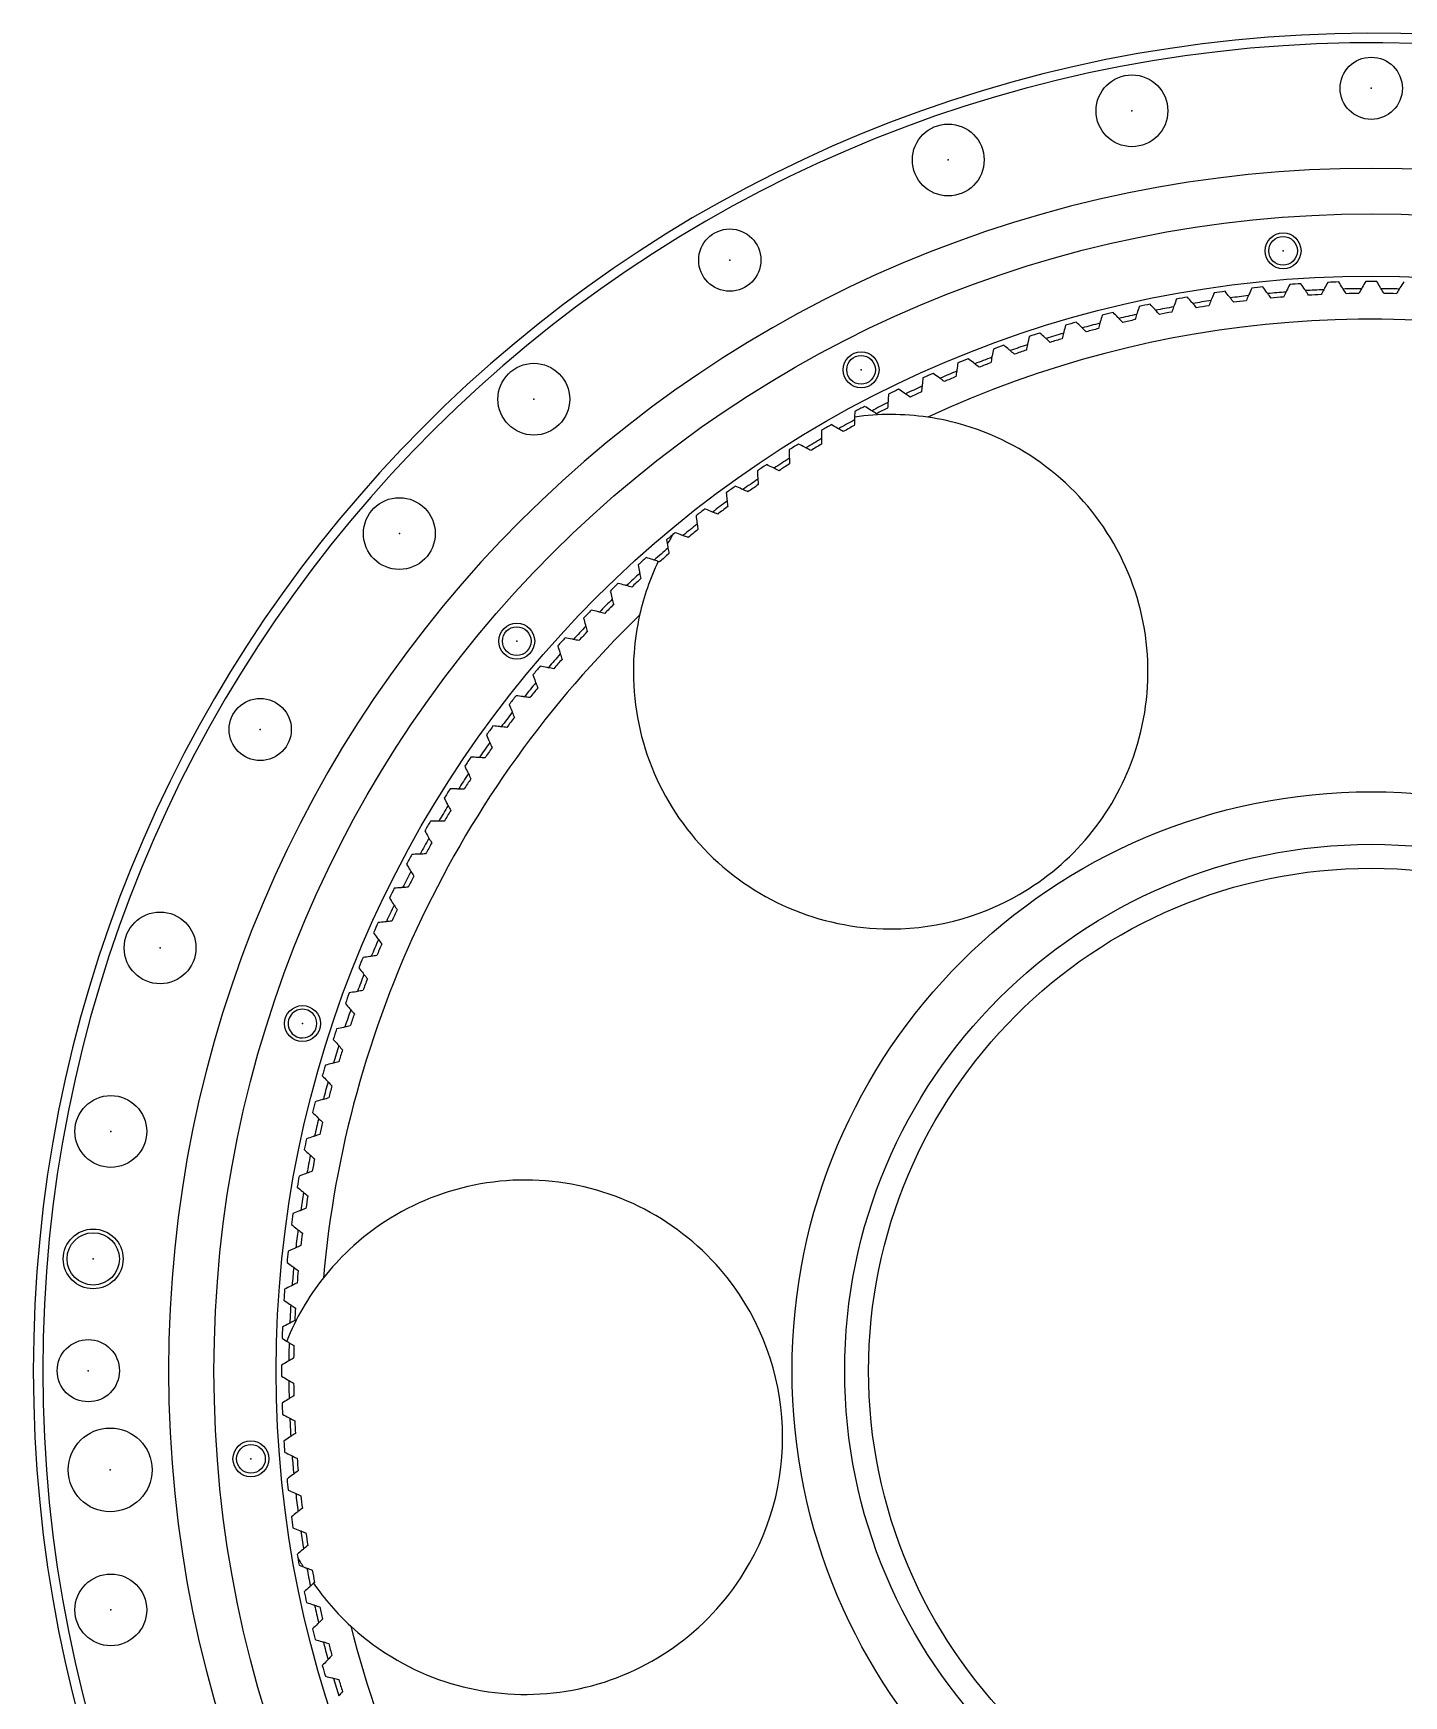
# Model space of a CAD drawing. Header units: millimetres. Extents: x -558 to 558, y -559 to 559.
# Drawn here: x -558 to 15, y -136 to 559 of the extents above; entities that cross this region are included whole.
import ezdxf

# ---------------------------------------------------------------- set-up
doc = ezdxf.new("R2010")
doc.units = ezdxf.units.MM
doc.linetypes.add('K5LT_BASIC', pattern=[0])
doc.layers.add('Системный слой (1)', color=252, linetype='Continuous', true_color=0x909090)

# ---------------------------------------------------------------- blocks, each defined once
blk = doc.blocks.new('U1')
at = {"layer": 'Системный слой (1)', "color": 5, "linetype": 'K5LT_BASIC', "true_color": 0x0000ff}
for start, end in [(147.75363, 150.23833), (154.60483, 167.28817)]:
    blk.add_arc((-199.32, 292.15), 107.5, start, end, dxfattribs=at)
blk = doc.blocks.new('U5')
at = {"layer": 'Системный слой (1)', "color": 5, "linetype": 'K5LT_BASIC', "true_color": 0x0000ff}
for start, end in [(207.75363, 210.23833), (214.60483, 227.28817)]:
    blk.add_arc((-351.94, -27.81), 107.5, start, end, dxfattribs=at)
blk = doc.blocks.new('U6')
at = {"layer": 'Системный слой (1)'}
for p in [(-348.41, 406.05), (-404.59, 349.88)]:
    blk.add_point(p, dxfattribs=at)

msp = doc.modelspace()

# ---------------------------------------------------------------- linework, layer by layer
at = {"layer": 'Системный слой (1)', "color": 5, "linetype": 'K5LT_BASIC', "true_color": 0x0000ff}
for centre, radius in [((1.47, 536), 13), ((-98.51, 526.59), 15), ((-175.25, 506.03), 15), ((1.47, 0), 483.5), ((-266.53, 464.19), 13), ((-35.37, 468.05), 7.5), ((-35.37, 468.05), 6), ((1.47, 0), 457.5), ((-211.68, 418.33), 7.5), ((-211.68, 418.33), 6), ((-348.41, 406.05), 15), ((-404.59, 349.88), 15), ((-355.54, 304.92), 7.5), ((-355.54, 304.92), 6), ((-462.72, 268), 13), ((1.47, 0), 242), ((1.47, 0), 220), ((1.47, 0), 210), ((-504.56, 176.71), 15), ((-445.05, 145.08), 7.5), ((-525.13, 99.98), 15), ((-532.49, 46.72), 12.5), ((-532.49, 46.72), 10.92), ((-534.53, 0), 13), ((-525.4, -41.47), 17.5), ((-466.59, -36.84), 7.5), ((-466.59, -36.84), 6), ((-525.13, -99.98), 15)]:
    msp.add_circle(centre, radius, dxfattribs=at)
for centre, radius, start, end in [((1.47, 0), 559, 5.98242, 354.0178), ((1.47, 0), 555, 4.72775, 355.27247), ((1.47, 0), 502.5, 90, 270), ((1.47, 0), 502.5, 270, 90), ((1.47, 0), 455.25, 95.70865, 96.29135), ((1.47, 0), 455.25, 93.70865, 94.29135), ((1.47, 0), 452.25, 92.51723, 93.48277), ((1.47, 0), 455.25, 91.70865, 92.29135), ((1.47, 0), 452.25, 90.51723, 91.48277), ((1.47, 0), 455.25, 89.70865, 90.29135), ((1.47, 0), 452.25, 88.51723, 89.48277), ((1.47, 0), 455.25, 101.70865, 102.29135), ((1.47, 0), 455.25, 99.70865, 100.29135), ((1.47, 0), 452.25, 98.51723, 99.48277), ((1.47, 0), 450.25, 98.66541, 99.33459), ((1.47, 0), 455.25, 97.70865, 98.29135), ((1.47, 0), 452.25, 96.51723, 97.48277), ((1.47, 0), 450.25, 96.66541, 97.33459), ((1.47, 0), 452.25, 94.51723, 95.48277), ((1.47, 0), 450.25, 94.66541, 95.33459), ((1.47, 0), 450.25, 92.66541, 93.33459), ((1.47, 0), 450.25, 90.66541, 91.33459), ((1.47, 0), 450.25, 88.66541, 89.33459), ((1.47, 0), 439.5, 74.06414, 114.93586), ((1.47, 0), 455.25, 105.70865, 106.29135), ((1.47, 0), 452.25, 104.51723, 105.48277), ((1.47, 0), 455.25, 103.70865, 104.29135), ((1.47, 0), 452.25, 102.51723, 103.48277), ((1.47, 0), 450.25, 102.66541, 103.33459), ((1.47, 0), 452.25, 100.51723, 101.48277), ((1.47, 0), 450.25, 100.66541, 101.33459), ((1.47, 0), 455.25, 107.70865, 108.29135), ((1.47, 0), 452.25, 106.51723, 107.48277), ((1.47, 0), 450.25, 106.66541, 107.33459), ((1.47, 0), 450.25, 104.66541, 105.33459), ((1.47, 0), 455.25, 109.70865, 110.29135), ((1.47, 0), 452.25, 108.51723, 109.48277), ((1.47, 0), 450.25, 108.66541, 109.33459), ((1.47, 0), 452.25, 112.51723, 113.48277), ((1.47, 0), 455.25, 111.70865, 112.29135), ((1.47, 0), 452.25, 110.51723, 111.48277), ((1.47, 0), 450.25, 110.66541, 111.33459), ((1.47, 0), 455.25, 115.70865, 116.29135), ((1.47, 0), 452.25, 114.51723, 115.48277), ((1.47, 0), 455.25, 113.70865, 114.29135), ((1.47, 0), 450.25, 112.66541, 113.33459), ((1.47, 0), 455.25, 117.70865, 118.29135), ((1.47, 0), 452.25, 116.51723, 117.48277), ((1.47, 0), 450.25, 114.66541, 115.33459), ((1.47, 0), 452.25, 118.51723, 119.48277), ((-199.32, 292.15), 107.5, 81.71183, 98.06334), ((1.47, 0), 450.25, 116.66541, 117.33459), ((-199.32, 292.15), 107.5, 73.22062, 81.71183), ((1.47, 0), 452.25, 120.51723, 121.48277), ((1.47, 0), 455.25, 119.70865, 120.29135), ((1.47, 0), 450.25, 118.66541, 119.33459), ((-199.32, 292.15), 107.5, 340.68716, 73.22062), ((1.47, 0), 455.25, 121.70865, 122.29135), ((1.47, 0), 450.25, 120.66541, 121.33459), ((1.47, 0), 455.25, 123.70865, 124.29135), ((1.47, 0), 452.25, 122.51723, 123.48277), ((1.47, 0), 450.25, 122.66541, 123.33459), ((1.47, 0), 455.25, 125.70865, 126.29135), ((1.47, 0), 452.25, 124.51723, 125.48277), ((1.47, 0), 450.25, 124.66541, 125.33459), ((1.47, 0), 452.25, 126.51723, 127.48277), ((1.47, 0), 455.25, 127.70865, 128.29135), ((1.47, 0), 450.25, 126.66541, 127.33459), ((1.47, 0), 455.25, 129.70865, 130.29135), ((1.47, 0), 452.25, 128.51723, 129.48277), ((1.47, 0), 450.25, 128.66541, 129.33459), ((1.47, 0), 452.25, 130.51723, 131.48277), ((1.47, 0), 450.25, 130.66541, 131.33459), ((1.47, 0), 455.25, 131.70865, 132.29135), ((1.47, 0), 455.25, 133.70865, 134.29135), ((1.47, 0), 452.25, 132.51723, 133.48277), ((1.47, 0), 450.25, 132.66541, 133.33459), ((1.47, 0), 452.25, 134.51723, 135.48277), ((1.47, 0), 450.25, 134.66541, 135.33459), ((1.47, 0), 439.5, 134.06414, 174.93586), ((1.47, 0), 455.25, 135.70865, 136.29135), ((-199.32, 292.15), 107.5, 167.28817, 175.77938), ((1.47, 0), 455.25, 137.70865, 138.29135), ((1.47, 0), 452.25, 136.51723, 137.48277), ((1.47, 0), 450.25, 136.66541, 137.33459), ((1.47, 0), 452.25, 138.51723, 139.48277), ((-199.32, 292.15), 107.5, 175.77938, 268.31284), ((1.47, 0), 455.25, 139.70865, 140.29135), ((1.47, 0), 450.25, 138.66541, 139.33459), ((1.47, 0), 452.25, 140.51723, 141.48277), ((1.47, 0), 450.25, 140.66541, 141.33459), ((1.47, 0), 455.25, 141.70865, 142.29135), ((1.47, 0), 452.25, 142.51723, 143.48277), ((1.47, 0), 450.25, 142.66541, 143.33459), ((1.47, 0), 455.25, 143.70865, 144.29135), ((1.47, 0), 452.25, 144.51723, 145.48277), ((1.47, 0), 450.25, 144.66541, 145.33459), ((1.47, 0), 455.25, 145.70865, 146.29135), ((-199.32, 292.15), 107.5, 300, 340.68716), ((1.47, 0), 455.25, 147.70865, 148.29135), ((1.47, 0), 452.25, 146.51723, 147.48277), ((1.47, 0), 450.25, 146.66541, 147.33459), ((1.47, 0), 455.25, 149.70865, 150.29135), ((1.47, 0), 452.25, 148.51723, 149.48277), ((1.47, 0), 450.25, 148.66541, 149.33459), ((1.47, 0), 452.25, 150.51723, 151.48277), ((1.47, 0), 455.25, 151.70865, 152.29135), ((1.47, 0), 450.25, 150.66541, 151.33459), ((1.47, 0), 452.25, 152.51723, 153.48277), ((1.47, 0), 455.25, 153.70865, 154.29135), ((1.47, 0), 450.25, 152.66541, 153.33459), ((1.47, 0), 452.25, 154.51723, 155.48277), ((-199.32, 292.15), 107.5, 268.31284, 300), ((1.47, 0), 450.25, 154.66541, 155.33459), ((1.47, 0), 455.25, 155.70865, 156.29135), ((1.47, 0), 452.25, 156.51723, 157.48277), ((1.47, 0), 450.25, 156.66541, 157.33459), ((1.47, 0), 455.25, 157.70865, 158.29135), ((1.47, 0), 452.25, 158.51723, 159.48277), ((1.47, 0), 450.25, 158.66541, 159.33459), ((1.47, 0), 455.25, 159.70865, 160.29135), ((-445.05, 145.08), 6, 67.5, 247.5), ((-445.05, 145.08), 6, 247.5, 67.5), ((1.47, 0), 452.25, 160.51723, 161.48277), ((1.47, 0), 450.25, 160.66541, 161.33459), ((1.47, 0), 455.25, 161.70865, 162.29135), ((1.47, 0), 452.25, 162.51723, 163.48277), ((1.47, 0), 450.25, 162.66541, 163.33459), ((1.47, 0), 455.25, 163.70865, 164.29135), ((1.47, 0), 452.25, 164.51723, 165.48277), ((1.47, 0), 450.25, 164.66541, 165.33459), ((1.47, 0), 455.25, 165.70865, 166.29135), ((1.47, 0), 452.25, 166.51723, 167.48277), ((1.47, 0), 450.25, 166.66541, 167.33459), ((1.47, 0), 455.25, 167.70865, 168.29135), ((1.47, 0), 452.25, 168.51723, 169.48277), ((1.47, 0), 450.25, 168.66541, 169.33459), ((1.47, 0), 455.25, 169.70865, 170.29135), ((-351.94, -27.81), 107.5, 40.68716, 133.22062), ((1.47, 0), 452.25, 170.51723, 171.48277), ((1.47, 0), 450.25, 170.66541, 171.33459), ((1.47, 0), 455.25, 171.70865, 172.29135), ((1.47, 0), 452.25, 172.51723, 173.48277), ((1.47, 0), 450.25, 172.66541, 173.33459), ((1.47, 0), 455.25, 173.70865, 174.29135), ((-351.94, -27.81), 107.5, 133.22062, 141.71183), ((1.47, 0), 452.25, 174.51723, 175.48277), ((1.47, 0), 450.25, 174.66541, 175.33459), ((-351.94, -27.81), 107.5, 328.31284, 40.68716), ((-351.94, -27.81), 107.5, 141.71183, 158.06334), ((1.47, 0), 455.25, 175.70865, 176.29135), ((1.47, 0), 452.25, 176.51723, 177.48277), ((1.47, 0), 450.25, 176.66541, 177.33459), ((1.47, 0), 455.25, 177.70865, 178.29135), ((1.47, 0), 452.25, 178.51723, 179.48277), ((1.47, 0), 450.25, 178.66541, 179.33459), ((1.47, 0), 455.25, 179.70865, 180.29135), ((1.47, 0), 452.25, 180.51723, 181.48277), ((1.47, 0), 450.25, 180.66541, 181.33459), ((1.47, 0), 455.25, 181.70865, 182.29135), ((1.47, 0), 452.25, 182.51723, 183.48277), ((1.47, 0), 450.25, 182.66541, 183.33459), ((1.47, 0), 455.25, 183.70865, 184.29135), ((1.47, 0), 452.25, 184.51723, 185.48277), ((1.47, 0), 450.25, 184.66541, 185.33459), ((1.47, 0), 455.25, 185.70865, 186.29135), ((1.47, 0), 452.25, 186.51723, 187.48277), ((1.47, 0), 450.25, 186.66541, 187.33459), ((1.47, 0), 455.25, 187.70865, 188.29135), ((1.47, 0), 452.25, 188.51723, 189.48277), ((1.47, 0), 450.25, 188.66541, 189.33459), ((1.47, 0), 455.25, 189.70865, 190.29135), ((1.47, 0), 452.25, 190.51723, 191.48277), ((1.47, 0), 450.25, 190.66541, 191.33459), ((-351.94, -27.81), 107.5, 235.77938, 328.31284), ((1.47, 0), 455.25, 191.70865, 192.29135), ((1.47, 0), 452.25, 192.51723, 193.48277), ((1.47, 0), 450.25, 192.66541, 193.33459), ((1.47, 0), 455.25, 193.70865, 194.29135), ((1.47, 0), 439.5, 194.06414, 234.93586), ((-351.94, -27.81), 107.5, 227.28817, 235.77938), ((1.47, 0), 452.25, 194.51723, 195.48277), ((1.47, 0), 450.25, 194.66541, 195.33459), ((1.47, 0), 455.25, 195.70865, 196.29135), ((1.47, 0), 452.25, 196.51723, 197.48277), ((1.47, 0), 450.25, 196.66541, 197.33459)]:
    msp.add_arc(centre, radius, start, end, dxfattribs=at)
for points, knots in [([(-48.42, 452.51), (-48.82, 451.63), (-49.31, 450.57), (-49.78, 449.51), (-49.86, 449.33)], [0.1988298, 0.1988298, 0.1988298, 0.1988298, 0.5000003, 0.5610411, 0.5610411, 0.5610411, 0.5610411]), ([(-41.74, 450.18), (-41.86, 450.34), (-42.54, 451.28), (-43.24, 452.22), (-43.82, 452.99)], [0.4389589, 0.4389589, 0.4389589, 0.4389589, 0.4999997, 0.8011702, 0.8011702, 0.8011702, 0.8011702]), ([(-32.6, 453.97), (-33.03, 453.11), (-33.55, 452.07), (-34.07, 451.02), (-34.15, 450.85)], [0.1988298, 0.1988298, 0.1988298, 0.1988298, 0.5000003, 0.5610411, 0.5610411, 0.5610411, 0.5610411]), ([(-26.01, 451.41), (-26.12, 451.58), (-26.77, 452.54), (-27.43, 453.5), (-27.98, 454.3)], [0.4389589, 0.4389589, 0.4389589, 0.4389589, 0.4999997, 0.8011702, 0.8011702, 0.8011702, 0.8011702]), ([(-16.73, 454.89), (-17.2, 454.04), (-17.76, 453.01), (-18.3, 451.99), (-18.4, 451.81)], [0.1988298, 0.1988298, 0.1988298, 0.1988298, 0.5000003, 0.5610411, 0.5610411, 0.5610411, 0.5610411]), ([(-10.23, 452.1), (-10.34, 452.27), (-10.96, 453.25), (-11.58, 454.23), (-12.11, 455.05)], [0.4389589, 0.4389589, 0.4389589, 0.4389589, 0.4999997, 0.8011702, 0.8011702, 0.8011702, 0.8011702]), ([(-0.85, 455.24), (-1.34, 454.41), (-1.93, 453.41), (-2.52, 452.4), (-2.61, 452.23)], [0.1988298, 0.1988298, 0.1988298, 0.1988298, 0.5000003, 0.5610411, 0.5610411, 0.5610411, 0.5610411]), ([(5.55, 452.23), (5.45, 452.4), (4.87, 453.41), (4.28, 454.41), (3.78, 455.24)], [0.4389589, 0.4389589, 0.4389589, 0.4389589, 0.4999997, 0.8011702, 0.8011702, 0.8011702, 0.8011702]), ([(15.04, 455.05), (14.52, 454.23), (13.89, 453.25), (13.27, 452.27), (13.17, 452.1)], [0.1988298, 0.1988298, 0.1988298, 0.1988298, 0.5000003, 0.5610411, 0.5610411, 0.5610411, 0.5610411]), ([(-95.45, 444.81), (-95.76, 443.9), (-96.13, 442.79), (-96.49, 441.69), (-96.55, 441.5)], [0.1988298, 0.1988298, 0.1988298, 0.1988298, 0.5000003, 0.5610411, 0.5610411, 0.5610411, 0.5610411]), ([(-88.56, 443.2), (-88.69, 443.34), (-89.47, 444.21), (-90.26, 445.07), (-90.92, 445.78)], [0.4389589, 0.4389589, 0.4389589, 0.4389589, 0.4999997, 0.8011702, 0.8011702, 0.8011702, 0.8011702]), ([(-79.86, 447.93), (-80.21, 447.02), (-80.62, 445.93), (-81.02, 444.84), (-81.08, 444.65)], [0.1988298, 0.1988298, 0.1988298, 0.1988298, 0.5000003, 0.5610411, 0.5610411, 0.5610411, 0.5610411]), ([(-73.04, 446.07), (-73.17, 446.22), (-73.92, 447.11), (-74.67, 448), (-75.3, 448.73)], [0.4389589, 0.4389589, 0.4389589, 0.4389589, 0.4999997, 0.8011702, 0.8011702, 0.8011702, 0.8011702]), ([(-64.18, 450.49), (-64.56, 449.6), (-65, 448.52), (-65.44, 447.44), (-65.51, 447.26)], [0.1988298, 0.1988298, 0.1988298, 0.1988298, 0.5000003, 0.5610411, 0.5610411, 0.5610411, 0.5610411]), ([(-57.43, 448.4), (-57.55, 448.55), (-58.27, 449.47), (-58.99, 450.38), (-59.6, 451.14)], [0.4389589, 0.4389589, 0.4389589, 0.4389589, 0.4999997, 0.8011702, 0.8011702, 0.8011702, 0.8011702]), ([(-119.26, 435.84), (-119.4, 435.97), (-120.24, 436.78), (-121.09, 437.58), (-121.79, 438.25)], [0.4389589, 0.4389589, 0.4389589, 0.4389589, 0.4999997, 0.8011702, 0.8011702, 0.8011702, 0.8011702]), ([(-110.91, 441.16), (-111.19, 440.23), (-111.52, 439.12), (-111.84, 438), (-111.9, 437.81)], [0.1988298, 0.1988298, 0.1988298, 0.1988298, 0.5000003, 0.5610411, 0.5610411, 0.5610411, 0.5610411]), ([(-103.98, 439.79), (-104.11, 439.93), (-104.92, 440.76), (-105.74, 441.59), (-106.42, 442.28)], [0.4389589, 0.4389589, 0.4389589, 0.4389589, 0.4999997, 0.8011702, 0.8011702, 0.8011702, 0.8011702]), ([(-141.41, 432.25), (-141.62, 431.3), (-141.88, 430.17), (-142.12, 429.03), (-142.16, 428.84)], [0.1988298, 0.1988298, 0.1988298, 0.1988298, 0.5000003, 0.5610411, 0.5610411, 0.5610411, 0.5610411]), ([(-134.4, 431.36), (-134.54, 431.49), (-135.41, 432.27), (-136.28, 433.04), (-137.01, 433.68)], [0.4389589, 0.4389589, 0.4389589, 0.4389589, 0.4999997, 0.8011702, 0.8011702, 0.8011702, 0.8011702]), ([(-126.24, 436.97), (-126.49, 436.03), (-126.78, 434.91), (-127.06, 433.78), (-127.11, 433.59)], [0.1988298, 0.1988298, 0.1988298, 0.1988298, 0.5000003, 0.5610411, 0.5610411, 0.5610411, 0.5610411]), ([(-156.41, 427), (-156.59, 426.05), (-156.81, 424.9), (-157.01, 423.76), (-157.04, 423.56)], [0.1988298, 0.1988298, 0.1988298, 0.1988298, 0.5000003, 0.5610411, 0.5610411, 0.5610411, 0.5610411]), ([(-149.37, 426.35), (-149.52, 426.48), (-150.41, 427.23), (-151.31, 427.97), (-152.06, 428.58)], [0.4389589, 0.4389589, 0.4389589, 0.4389589, 0.4999997, 0.8011702, 0.8011702, 0.8011702, 0.8011702]), ([(-171.22, 421.23), (-171.36, 420.27), (-171.54, 419.12), (-171.7, 417.97), (-171.73, 417.77)], [0.1988298, 0.1988298, 0.1988298, 0.1988298, 0.5000003, 0.5610411, 0.5610411, 0.5610411, 0.5610411]), ([(-164.16, 420.83), (-164.31, 420.95), (-165.23, 421.67), (-166.15, 422.38), (-166.92, 422.96)], [0.4389589, 0.4389589, 0.4389589, 0.4389589, 0.4999997, 0.8011702, 0.8011702, 0.8011702, 0.8011702]), ([(-193.11, 408.25), (-193.27, 408.36), (-194.24, 409.01), (-195.21, 409.65), (-196.02, 410.19)], [0.4389589, 0.4389589, 0.4389589, 0.4389589, 0.4999997, 0.8011702, 0.8011702, 0.8011702, 0.8011702]), ([(-185.81, 414.94), (-185.92, 413.98), (-186.06, 412.83), (-186.18, 411.67), (-186.2, 411.47)], [0.1988298, 0.1988298, 0.1988298, 0.1988298, 0.5000003, 0.5610411, 0.5610411, 0.5610411, 0.5610411]), ([(-178.74, 414.79), (-178.9, 414.91), (-179.84, 415.59), (-180.79, 416.27), (-181.58, 416.83)], [0.4389589, 0.4389589, 0.4389589, 0.4389589, 0.4999997, 0.8011702, 0.8011702, 0.8011702, 0.8011702]), ([(-207.24, 401.21), (-207.4, 401.32), (-208.39, 401.93), (-209.39, 402.54), (-210.21, 403.04)], [0.4389589, 0.4389589, 0.4389589, 0.4389589, 0.4999997, 0.8011702, 0.8011702, 0.8011702, 0.8011702]), ([(-200.18, 408.16), (-200.26, 407.19), (-200.35, 406.03), (-200.43, 404.87), (-200.45, 404.67)], [0.1988298, 0.1988298, 0.1988298, 0.1988298, 0.5000003, 0.5610411, 0.5610411, 0.5610411, 0.5610411]), ([(-214.3, 400.87), (-214.35, 399.9), (-214.4, 398.74), (-214.44, 397.58), (-214.45, 397.38)], [0.1988298, 0.1988298, 0.1988298, 0.1988298, 0.5000003, 0.5610411, 0.5610411, 0.5610411, 0.5610411]), ([(-228.16, 393.1), (-228.17, 392.13), (-228.18, 390.96), (-228.18, 389.8), (-228.18, 389.6)], [0.0192308, 0.0192308, 0.0192308, 0.0192308, 0.5000004, 0.5974421, 0.5974421, 0.5974421, 0.5974421]), ([(-221.11, 393.69), (-221.28, 393.78), (-222.29, 394.37), (-223.31, 394.94), (-224.15, 395.41)], [0.4389589, 0.4389589, 0.4389589, 0.4389589, 0.4999997, 0.8011702, 0.8011702, 0.8011702, 0.8011702]), ([(-241.74, 384.84), (-241.72, 383.87), (-241.69, 382.71), (-241.65, 381.55), (-241.64, 381.35)], [0.1988298, 0.1988298, 0.1988298, 0.1988298, 0.5000003, 0.5610411, 0.5610411, 0.5610411, 0.5610411]), ([(-234.72, 385.68), (-234.89, 385.77), (-235.92, 386.32), (-236.95, 386.85), (-237.81, 387.3)], [0.4389589, 0.4389589, 0.4389589, 0.4389589, 0.4999997, 0.8011702, 0.8011702, 0.8011702, 0.8011702]), ([(-255.02, 376.12), (-254.96, 375.15), (-254.9, 373.99), (-254.82, 372.83), (-254.8, 372.63)], [0.1988298, 0.1988298, 0.1988298, 0.1988298, 0.5000003, 0.5610411, 0.5610411, 0.5610411, 0.5610411]), ([(-248.03, 377.2), (-248.21, 377.29), (-249.26, 377.8), (-250.31, 378.29), (-251.18, 378.71)], [0.4389589, 0.4389589, 0.4389589, 0.4389589, 0.4999997, 0.8011702, 0.8011702, 0.8011702, 0.8011702]), ([(-261.04, 368.26), (-261.22, 368.34), (-262.29, 368.82), (-263.36, 369.28), (-264.25, 369.66)], [0.4389589, 0.4389589, 0.4389589, 0.4389589, 0.4999997, 0.8011702, 0.8011702, 0.8011702, 0.8011702]), ([(-267.99, 366.94), (-267.9, 365.98), (-267.79, 364.82), (-267.67, 363.66), (-267.65, 363.46)], [0.1988298, 0.1988298, 0.1988298, 0.1988298, 0.5000003, 0.5610411, 0.5610411, 0.5610411, 0.5610411]), ([(-280.63, 357.31), (-280.51, 356.35), (-280.36, 355.2), (-280.2, 354.04), (-280.17, 353.85)], [0.1988298, 0.1988298, 0.1988298, 0.1988298, 0.5000003, 0.5610411, 0.5610411, 0.5610411, 0.5610411]), ([(-273.74, 358.88), (-273.92, 358.95), (-275, 359.39), (-276.08, 359.81), (-276.98, 360.16)], [0.4389589, 0.4389589, 0.4389589, 0.4389589, 0.4999997, 0.8011702, 0.8011702, 0.8011702, 0.8011702]), ([(-286.09, 349.05), (-286.28, 349.12), (-287.37, 349.52), (-288.47, 349.9), (-289.38, 350.23)], [0.4389589, 0.4389589, 0.4389589, 0.4389589, 0.4999997, 0.8011702, 0.8011702, 0.8011702, 0.8011702]), ([(-292.93, 347.25), (-292.77, 346.29), (-292.59, 345.15), (-292.38, 344), (-292.35, 343.81)], [0.1988298, 0.1988298, 0.1988298, 0.1988298, 0.5000003, 0.5610411, 0.5610411, 0.5610411, 0.5610411]), ([(-304.87, 336.76), (-304.68, 335.81), (-304.45, 334.67), (-304.21, 333.53), (-304.17, 333.34)], [0.1988298, 0.1988298, 0.1988298, 0.1988298, 0.5000003, 0.5610411, 0.5610411, 0.5610411, 0.5610411]), ([(-298.1, 338.81), (-298.29, 338.87), (-299.39, 339.23), (-300.51, 339.57), (-301.43, 339.86)], [0.4389589, 0.4389589, 0.4389589, 0.4389589, 0.4999997, 0.8011702, 0.8011702, 0.8011702, 0.8011702]), ([(-309.74, 328.14), (-309.93, 328.2), (-311.05, 328.52), (-312.17, 328.83), (-313.11, 329.08)], [0.4389589, 0.4389589, 0.4389589, 0.4389589, 0.4999997, 0.8011702, 0.8011702, 0.8011702, 0.8011702]), ([(-316.44, 325.87), (-316.21, 324.93), (-315.95, 323.79), (-315.66, 322.66), (-315.62, 322.47)], [0.1988298, 0.1988298, 0.1988298, 0.1988298, 0.5000003, 0.5610411, 0.5610411, 0.5610411, 0.5610411]), ([(-327.62, 314.57), (-327.36, 313.64), (-327.05, 312.52), (-326.73, 311.4), (-326.68, 311.21)], [0.1988298, 0.1988298, 0.1988298, 0.1988298, 0.5000003, 0.5610411, 0.5610411, 0.5610411, 0.5610411]), ([(-321, 317.08), (-321.19, 317.13), (-322.32, 317.41), (-323.46, 317.68), (-324.4, 317.9)], [0.4389589, 0.4389589, 0.4389589, 0.4389589, 0.4999997, 0.8011702, 0.8011702, 0.8011702, 0.8011702]), ([(-331.87, 305.64), (-332.07, 305.68), (-333.2, 305.92), (-334.35, 306.15), (-335.3, 306.34)], [0.4389589, 0.4389589, 0.4389589, 0.4389589, 0.4999997, 0.8011702, 0.8011702, 0.8011702, 0.8011702]), ([(-338.39, 302.9), (-338.11, 301.97), (-337.76, 300.86), (-337.4, 299.75), (-337.34, 299.57)], [0.1988298, 0.1988298, 0.1988298, 0.1988298, 0.5000003, 0.5610411, 0.5610411, 0.5610411, 0.5610411]), ([(-342.34, 293.82), (-342.53, 293.85), (-343.68, 294.05), (-344.83, 294.24), (-345.78, 294.4)], [0.4389589, 0.4389589, 0.4389589, 0.4389589, 0.4999997, 0.8011702, 0.8011702, 0.8011702, 0.8011702]), ([(-348.76, 290.85), (-348.44, 289.94), (-348.05, 288.84), (-347.65, 287.75), (-347.59, 287.56)], [0.1988298, 0.1988298, 0.1988298, 0.1988298, 0.5000003, 0.5610411, 0.5610411, 0.5610411, 0.5610411]), ([(-358.69, 278.45), (-358.34, 277.55), (-357.92, 276.47), (-357.48, 275.39), (-357.41, 275.2)], [0.1988298, 0.1988298, 0.1988298, 0.1988298, 0.5000003, 0.5610411, 0.5610411, 0.5610411, 0.5610411]), ([(-352.38, 281.64), (-352.58, 281.67), (-353.73, 281.83), (-354.88, 281.98), (-355.84, 282.1)], [0.4389589, 0.4389589, 0.4389589, 0.4389589, 0.4999997, 0.8011702, 0.8011702, 0.8011702, 0.8011702]), ([(-368.19, 265.71), (-367.81, 264.82), (-367.35, 263.75), (-366.88, 262.69), (-366.8, 262.51)], [0.1988298, 0.1988298, 0.1988298, 0.1988298, 0.5000003, 0.5610411, 0.5610411, 0.5610411, 0.5610411]), ([(-362, 269.12), (-362.19, 269.14), (-363.35, 269.26), (-364.51, 269.37), (-365.47, 269.46)], [0.4389589, 0.4389589, 0.4389589, 0.4389589, 0.4999997, 0.8011702, 0.8011702, 0.8011702, 0.8011702]), ([(-377.24, 252.65), (-376.83, 251.78), (-376.33, 250.72), (-375.82, 249.68), (-375.73, 249.5)], [0.1988298, 0.1988298, 0.1988298, 0.1988298, 0.5000003, 0.5610411, 0.5610411, 0.5610411, 0.5610411]), ([(-371.17, 256.27), (-371.36, 256.28), (-372.52, 256.36), (-373.69, 256.43), (-374.65, 256.49)], [0.4389589, 0.4389589, 0.4389589, 0.4389589, 0.4999997, 0.8011702, 0.8011702, 0.8011702, 0.8011702]), ([(-379.88, 243.11), (-380.08, 243.12), (-381.24, 243.16), (-382.41, 243.18), (-383.37, 243.21)], [0.4389589, 0.4389589, 0.4389589, 0.4389589, 0.4999997, 0.8011702, 0.8011702, 0.8011702, 0.8011702]), ([(-385.83, 239.28), (-385.38, 238.42), (-384.85, 237.39), (-384.3, 236.36), (-384.21, 236.18)], [0.1988298, 0.1988298, 0.1988298, 0.1988298, 0.5000003, 0.5610411, 0.5610411, 0.5610411, 0.5610411]), ([(-388.14, 229.65), (-388.33, 229.65), (-389.5, 229.65), (-390.66, 229.64), (-391.63, 229.63)], [0.4025579, 0.4025579, 0.4025579, 0.4025579, 0.4999996, 0.9807692, 0.9807692, 0.9807692, 0.9807692]), ([(-393.94, 225.62), (-393.47, 224.77), (-392.9, 223.76), (-392.32, 222.75), (-392.22, 222.58)], [0.1988298, 0.1988298, 0.1988298, 0.1988298, 0.5000003, 0.5610411, 0.5610411, 0.5610411, 0.5610411]), ([(-395.91, 215.91), (-396.11, 215.91), (-397.27, 215.87), (-398.44, 215.81), (-399.4, 215.77)], [0.4389589, 0.4389589, 0.4389589, 0.4389589, 0.4999997, 0.8011702, 0.8011702, 0.8011702, 0.8011702]), ([(-401.58, 211.68), (-401.07, 210.85), (-400.47, 209.86), (-399.85, 208.87), (-399.75, 208.71)], [0.1988298, 0.1988298, 0.1988298, 0.1988298, 0.5000003, 0.5610411, 0.5610411, 0.5610411, 0.5610411]), ([(-403.21, 201.91), (-403.4, 201.9), (-404.56, 201.82), (-405.72, 201.73), (-406.69, 201.65)], [0.4389589, 0.4389589, 0.4389589, 0.4389589, 0.4999997, 0.8011702, 0.8011702, 0.8011702, 0.8011702]), ([(-408.72, 197.49), (-408.19, 196.68), (-407.55, 195.7), (-406.9, 194.74), (-406.79, 194.58)], [0.1988298, 0.1988298, 0.1988298, 0.1988298, 0.5000003, 0.5610411, 0.5610411, 0.5610411, 0.5610411]), ([(-410.01, 187.67), (-410.2, 187.65), (-411.36, 187.53), (-412.52, 187.39), (-413.48, 187.28)], [0.4389589, 0.4389589, 0.4389589, 0.4389589, 0.4999997, 0.8011702, 0.8011702, 0.8011702, 0.8011702]), ([(-415.36, 183.05), (-414.8, 182.26), (-414.13, 181.31), (-413.44, 180.37), (-413.33, 180.21)], [0.1988298, 0.1988298, 0.1988298, 0.1988298, 0.5000003, 0.5610411, 0.5610411, 0.5610411, 0.5610411]), ([(-421.49, 168.39), (-420.91, 167.62), (-420.2, 166.7), (-419.48, 165.78), (-419.36, 165.62)], [0.1988298, 0.1988298, 0.1988298, 0.1988298, 0.5000003, 0.5610411, 0.5610411, 0.5610411, 0.5610411]), ([(-416.3, 173.19), (-416.5, 173.17), (-417.65, 173.01), (-418.8, 172.83), (-419.76, 172.68)], [0.4389589, 0.4389589, 0.4389589, 0.4389589, 0.4999997, 0.8011702, 0.8011702, 0.8011702, 0.8011702]), ([(-427.11, 153.53), (-426.5, 152.78), (-425.76, 151.88), (-425.01, 150.99), (-424.89, 150.84)], [0.1988298, 0.1988298, 0.1988298, 0.1988298, 0.5000003, 0.5610411, 0.5610411, 0.5610411, 0.5610411]), ([(-422.09, 158.51), (-422.29, 158.47), (-423.43, 158.27), (-424.58, 158.06), (-425.53, 157.88)], [0.4389589, 0.4389589, 0.4389589, 0.4389589, 0.4999997, 0.8011702, 0.8011702, 0.8011702, 0.8011702]), ([(-427.37, 143.63), (-427.56, 143.59), (-428.7, 143.35), (-429.84, 143.09), (-430.78, 142.88)], [0.4389589, 0.4389589, 0.4389589, 0.4389589, 0.4999997, 0.8011702, 0.8011702, 0.8011702, 0.8011702]), ([(-432.21, 138.48), (-431.57, 137.75), (-430.8, 136.88), (-430.02, 136.01), (-429.89, 135.86)], [0.1988298, 0.1988298, 0.1988298, 0.1988298, 0.5000003, 0.5610411, 0.5610411, 0.5610411, 0.5610411]), ([(-432.12, 128.58), (-432.31, 128.53), (-433.44, 128.25), (-434.57, 127.95), (-435.5, 127.71)], [0.4389589, 0.4389589, 0.4389589, 0.4389589, 0.4999997, 0.8011702, 0.8011702, 0.8011702, 0.8011702]), ([(-436.78, 123.26), (-436.11, 122.55), (-435.32, 121.71), (-434.51, 120.87), (-434.37, 120.73)], [0.1988298, 0.1988298, 0.1988298, 0.1988298, 0.5000003, 0.5610411, 0.5610411, 0.5610411, 0.5610411]), ([(-436.34, 113.37), (-436.53, 113.31), (-437.65, 112.99), (-438.77, 112.66), (-439.69, 112.38)], [0.4389589, 0.4389589, 0.4389589, 0.4389589, 0.4999997, 0.8011702, 0.8011702, 0.8011702, 0.8011702]), ([(-440.81, 107.89), (-440.13, 107.21), (-439.3, 106.39), (-438.46, 105.58), (-438.32, 105.44)], [0.1988298, 0.1988298, 0.1988298, 0.1988298, 0.5000003, 0.5610411, 0.5610411, 0.5610411, 0.5610411]), ([(-440.03, 98.02), (-440.22, 97.96), (-441.33, 97.6), (-442.43, 97.22), (-443.35, 96.91)], [0.4389589, 0.4389589, 0.4389589, 0.4389589, 0.4999997, 0.8011702, 0.8011702, 0.8011702, 0.8011702]), ([(-444.31, 92.39), (-443.6, 91.73), (-442.74, 90.94), (-441.88, 90.16), (-441.73, 90.03)], [0.1988298, 0.1988298, 0.1988298, 0.1988298, 0.5000003, 0.5610411, 0.5610411, 0.5610411, 0.5610411]), ([(-447.26, 76.77), (-446.53, 76.14), (-445.64, 75.38), (-444.75, 74.63), (-444.6, 74.51)], [0.1988298, 0.1988298, 0.1988298, 0.1988298, 0.5000003, 0.5610411, 0.5610411, 0.5610411, 0.5610411]), ([(-443.18, 82.55), (-443.37, 82.48), (-444.46, 82.08), (-445.55, 81.67), (-446.46, 81.33)], [0.4389589, 0.4389589, 0.4389589, 0.4389589, 0.4999997, 0.8011702, 0.8011702, 0.8011702, 0.8011702]), ([(-445.79, 66.98), (-445.98, 66.91), (-447.06, 66.47), (-448.13, 66.02), (-449.02, 65.65)], [0.4389589, 0.4389589, 0.4389589, 0.4389589, 0.4999997, 0.8011702, 0.8011702, 0.8011702, 0.8011702]), ([(-449.67, 61.07), (-448.91, 60.46), (-448, 59.73), (-447.09, 59.02), (-446.93, 58.9)], [0.1988298, 0.1988298, 0.1988298, 0.1988298, 0.5000003, 0.5610411, 0.5610411, 0.5610411, 0.5610411]), ([(-447.86, 51.33), (-448.04, 51.25), (-449.1, 50.78), (-450.16, 50.29), (-451.04, 49.89)], [0.4389589, 0.4389589, 0.4389589, 0.4389589, 0.4999997, 0.8011702, 0.8011702, 0.8011702, 0.8011702]), ([(-451.52, 45.28), (-450.75, 44.71), (-449.81, 44.01), (-448.87, 43.33), (-448.71, 43.21)], [0.1988298, 0.1988298, 0.1988298, 0.1988298, 0.5000003, 0.5610411, 0.5610411, 0.5610411, 0.5610411]), ([(-449.38, 35.62), (-449.55, 35.53), (-450.6, 35.02), (-451.64, 34.5), (-452.51, 34.07)], [0.4389589, 0.4389589, 0.4389589, 0.4389589, 0.4999997, 0.8011702, 0.8011702, 0.8011702, 0.8011702]), ([(-452.83, 29.45), (-452.03, 28.9), (-451.08, 28.23), (-450.11, 27.58), (-449.95, 27.47)], [0.1988298, 0.1988298, 0.1988298, 0.1988298, 0.5000003, 0.5610411, 0.5610411, 0.5610411, 0.5610411]), ([(-450.35, 19.86), (-450.52, 19.77), (-451.55, 19.22), (-452.57, 18.67), (-453.42, 18.2)], [0.4389589, 0.4389589, 0.4389589, 0.4389589, 0.4999997, 0.8011702, 0.8011702, 0.8011702, 0.8011702]), ([(-453.58, 13.57), (-452.77, 13.05), (-451.78, 12.42), (-450.8, 11.81), (-450.63, 11.7)], [0.1988298, 0.1988298, 0.1988298, 0.1988298, 0.5000003, 0.5610411, 0.5610411, 0.5610411, 0.5610411]), ([(-450.76, 4.08), (-450.93, 3.98), (-451.94, 3.4), (-452.94, 2.81), (-453.78, 2.31)], [0.4389589, 0.4389589, 0.4389589, 0.4389589, 0.4999997, 0.8011702, 0.8011702, 0.8011702, 0.8011702]), ([(-453.78, -2.31), (-452.94, -2.81), (-451.94, -3.4), (-450.93, -3.98), (-450.76, -4.08)], [0.1988298, 0.1988298, 0.1988298, 0.1988298, 0.5000003, 0.5610411, 0.5610411, 0.5610411, 0.5610411]), ([(-450.63, -11.7), (-450.8, -11.81), (-451.78, -12.42), (-452.77, -13.05), (-453.58, -13.57)], [0.4389589, 0.4389589, 0.4389589, 0.4389589, 0.4999997, 0.8011702, 0.8011702, 0.8011702, 0.8011702]), ([(-453.42, -18.2), (-452.57, -18.67), (-451.55, -19.22), (-450.52, -19.77), (-450.35, -19.86)], [0.1988298, 0.1988298, 0.1988298, 0.1988298, 0.5000003, 0.5610411, 0.5610411, 0.5610411, 0.5610411]), ([(-449.95, -27.47), (-450.11, -27.58), (-451.08, -28.23), (-452.03, -28.9), (-452.83, -29.45)], [0.4389589, 0.4389589, 0.4389589, 0.4389589, 0.4999997, 0.8011702, 0.8011702, 0.8011702, 0.8011702]), ([(-452.51, -34.07), (-451.64, -34.5), (-450.6, -35.02), (-449.55, -35.53), (-449.38, -35.62)], [0.1988298, 0.1988298, 0.1988298, 0.1988298, 0.5000003, 0.5610411, 0.5610411, 0.5610411, 0.5610411]), ([(-448.71, -43.21), (-448.87, -43.33), (-449.81, -44.01), (-450.75, -44.71), (-451.52, -45.28)], [0.4389589, 0.4389589, 0.4389589, 0.4389589, 0.4999997, 0.8011702, 0.8011702, 0.8011702, 0.8011702]), ([(-451.04, -49.89), (-450.16, -50.29), (-449.1, -50.78), (-448.04, -51.25), (-447.86, -51.33)], [0.1988298, 0.1988298, 0.1988298, 0.1988298, 0.5000003, 0.5610411, 0.5610411, 0.5610411, 0.5610411]), ([(-446.93, -58.9), (-447.09, -59.02), (-448, -59.73), (-448.91, -60.46), (-449.67, -61.07)], [0.4389589, 0.4389589, 0.4389589, 0.4389589, 0.4999997, 0.8011702, 0.8011702, 0.8011702, 0.8011702]), ([(-449.02, -65.65), (-448.13, -66.02), (-447.06, -66.47), (-445.98, -66.91), (-445.79, -66.98)], [0.1988298, 0.1988298, 0.1988298, 0.1988298, 0.5000003, 0.5610411, 0.5610411, 0.5610411, 0.5610411]), ([(-444.6, -74.51), (-444.75, -74.63), (-445.64, -75.38), (-446.53, -76.14), (-447.26, -76.77)], [0.4389589, 0.4389589, 0.4389589, 0.4389589, 0.4999997, 0.8011702, 0.8011702, 0.8011702, 0.8011702]), ([(-446.46, -81.33), (-445.55, -81.67), (-444.46, -82.08), (-443.37, -82.48), (-443.18, -82.55)], [0.1988298, 0.1988298, 0.1988298, 0.1988298, 0.5000003, 0.5610411, 0.5610411, 0.5610411, 0.5610411]), ([(-441.73, -90.03), (-441.88, -90.16), (-442.74, -90.94), (-443.6, -91.73), (-444.31, -92.39)], [0.4389589, 0.4389589, 0.4389589, 0.4389589, 0.4999997, 0.8011702, 0.8011702, 0.8011702, 0.8011702]), ([(-443.35, -96.91), (-442.43, -97.22), (-441.33, -97.6), (-440.22, -97.96), (-440.03, -98.02)], [0.1988298, 0.1988298, 0.1988298, 0.1988298, 0.5000003, 0.5610411, 0.5610411, 0.5610411, 0.5610411]), ([(-438.32, -105.44), (-438.46, -105.58), (-439.3, -106.39), (-440.13, -107.21), (-440.81, -107.89)], [0.4389589, 0.4389589, 0.4389589, 0.4389589, 0.4999997, 0.8011702, 0.8011702, 0.8011702, 0.8011702]), ([(-439.69, -112.38), (-438.77, -112.66), (-437.65, -112.99), (-436.53, -113.31), (-436.34, -113.37)], [0.1988298, 0.1988298, 0.1988298, 0.1988298, 0.5000003, 0.5610411, 0.5610411, 0.5610411, 0.5610411]), ([(-434.37, -120.73), (-434.51, -120.87), (-435.32, -121.71), (-436.11, -122.55), (-436.78, -123.26)], [0.4389589, 0.4389589, 0.4389589, 0.4389589, 0.4999997, 0.8011702, 0.8011702, 0.8011702, 0.8011702]), ([(-435.5, -127.71), (-434.57, -127.95), (-433.44, -128.25), (-432.31, -128.53), (-432.12, -128.58)], [0.1988298, 0.1988298, 0.1988298, 0.1988298, 0.5000003, 0.5610411, 0.5610411, 0.5610411, 0.5610411])]:
    msp.add_open_spline(points, degree=3, knots=knots, dxfattribs=at)
for points in [[(-18.4, 451.81), (-18.76, 451.13), (-19.11, 450.45), (-19.47, 449.76)], [(-9.02, 450.13), (-9.42, 450.79), (-9.83, 451.44), (-10.23, 452.1)], [(-2.61, 452.23), (-3, 451.56), (-3.38, 450.89), (-3.76, 450.22)], [(6.7, 450.22), (6.32, 450.89), (5.94, 451.56), (5.55, 452.23)], [(13.17, 452.1), (12.76, 451.44), (12.36, 450.79), (11.95, 450.13)], [(-71.56, 444.29), (-72.05, 444.88), (-72.55, 445.48), (-73.04, 446.07)], [(-65.51, 447.26), (-65.8, 446.55), (-66.09, 445.83), (-66.37, 445.11)], [(-56.01, 446.57), (-56.48, 447.18), (-56.95, 447.79), (-57.43, 448.4)], [(-49.86, 449.33), (-50.18, 448.62), (-50.48, 447.91), (-50.79, 447.21)], [(-40.39, 448.3), (-40.84, 448.93), (-41.29, 449.56), (-41.74, 450.18)], [(-34.15, 450.85), (-34.49, 450.15), (-34.82, 449.45), (-35.15, 448.76)], [(-24.72, 449.49), (-25.15, 450.13), (-25.58, 450.77), (-26.01, 451.41)], [(-111.9, 437.81), (-112.11, 437.07), (-112.32, 436.32), (-112.52, 435.58)], [(-102.38, 438.11), (-102.91, 438.67), (-103.44, 439.23), (-103.98, 439.79)], [(-96.55, 441.5), (-96.79, 440.77), (-97.02, 440.03), (-97.25, 439.29)], [(-87.02, 441.47), (-87.54, 442.05), (-88.05, 442.62), (-88.56, 443.2)], [(-81.08, 444.65), (-81.34, 443.93), (-81.6, 443.2), (-81.86, 442.47)], [(-132.68, 429.8), (-133.25, 430.32), (-133.82, 430.84), (-134.4, 431.36)], [(-127.11, 433.59), (-127.29, 432.84), (-127.48, 432.09), (-127.66, 431.34)], [(-117.6, 434.22), (-118.15, 434.76), (-118.71, 435.3), (-119.26, 435.84)], [(-147.6, 424.86), (-148.19, 425.36), (-148.78, 425.86), (-149.37, 426.35)], [(-142.16, 428.84), (-142.32, 428.08), (-142.48, 427.32), (-142.63, 426.57)], [(-171.73, 417.77), (-171.83, 417.01), (-171.93, 416.24), (-172.04, 415.48)], [(-162.34, 419.4), (-162.94, 419.88), (-163.55, 420.35), (-164.16, 420.83)], [(-157.04, 423.56), (-157.17, 422.8), (-157.3, 422.04), (-157.43, 421.28)], [(-186.2, 411.47), (-186.28, 410.71), (-186.36, 409.94), (-186.43, 409.17)], [(-176.88, 413.42), (-177.5, 413.88), (-178.12, 414.34), (-178.74, 414.79)], [(-200.45, 404.67), (-200.5, 403.9), (-200.55, 403.13), (-200.6, 402.36)], [(-191.2, 406.95), (-191.83, 407.38), (-192.47, 407.82), (-193.11, 408.25)], [(-214.45, 397.38), (-214.47, 396.61), (-214.49, 395.84), (-214.51, 395.07)], [(-205.28, 399.98), (-205.93, 400.39), (-206.58, 400.8), (-207.24, 401.21)], [(-228.18, 389.6), (-228.18, 388.83), (-228.18, 388.06), (-228.17, 387.29)], [(-219.11, 392.52), (-219.78, 392.91), (-220.44, 393.3), (-221.11, 393.69)], [(-232.68, 384.58), (-233.36, 384.95), (-234.04, 385.31), (-234.72, 385.68)], [(-245.96, 376.17), (-246.65, 376.52), (-247.34, 376.86), (-248.03, 377.2)], [(-241.64, 381.35), (-241.61, 380.58), (-241.58, 379.81), (-241.55, 379.04)], [(-254.8, 372.63), (-254.75, 371.86), (-254.69, 371.09), (-254.63, 370.33)], [(-267.65, 363.46), (-267.57, 362.7), (-267.48, 361.93), (-267.4, 361.16)], [(-258.93, 367.31), (-259.64, 367.63), (-260.34, 367.95), (-261.04, 368.26)], [(-271.59, 358), (-272.31, 358.29), (-273.02, 358.59), (-273.74, 358.88)], [(-283.92, 348.25), (-284.65, 348.52), (-285.37, 348.79), (-286.09, 349.05)], [(-280.17, 353.85), (-280.06, 353.09), (-279.95, 352.32), (-279.84, 351.56)], [(-292.35, 343.81), (-292.21, 343.05), (-292.07, 342.29), (-291.93, 341.53)], [(-295.9, 338.08), (-296.63, 338.32), (-297.37, 338.57), (-298.1, 338.81)], [(-307.52, 327.49), (-308.26, 327.71), (-309, 327.93), (-309.74, 328.14)], [(-304.17, 333.34), (-304.01, 332.59), (-303.84, 331.83), (-303.67, 331.08)], [(-315.62, 322.47), (-315.43, 321.72), (-315.24, 320.98), (-315.04, 320.23)], [(-318.76, 316.51), (-319.51, 316.7), (-320.26, 316.9), (-321, 317.08)], [(-326.68, 311.21), (-326.46, 310.47), (-326.24, 309.73), (-326.03, 308.99)], [(-337.34, 299.57), (-337.1, 298.83), (-336.85, 298.1), (-336.61, 297.37)], [(-329.61, 305.14), (-330.37, 305.31), (-331.12, 305.47), (-331.87, 305.64)], [(-340.06, 293.4), (-340.82, 293.54), (-341.58, 293.68), (-342.34, 293.82)], [(-347.59, 287.56), (-347.32, 286.84), (-347.05, 286.11), (-346.78, 285.39)], [(-350.09, 281.3), (-350.85, 281.42), (-351.62, 281.53), (-352.38, 281.64)], [(-357.41, 275.2), (-357.12, 274.49), (-356.82, 273.78), (-356.53, 273.06)], [(-359.69, 268.86), (-360.46, 268.95), (-361.23, 269.04), (-362, 269.12)], [(-366.8, 262.51), (-366.48, 261.81), (-366.16, 261.1), (-365.84, 260.4)], [(-368.86, 256.09), (-369.63, 256.15), (-370.4, 256.21), (-371.17, 256.27)], [(-375.73, 249.5), (-375.39, 248.81), (-375.05, 248.12), (-374.71, 247.42)], [(-377.57, 243.01), (-378.34, 243.05), (-379.11, 243.08), (-379.88, 243.11)], [(-385.82, 229.64), (-386.59, 229.64), (-387.36, 229.65), (-388.14, 229.65)], [(-384.21, 236.18), (-383.85, 235.5), (-383.48, 234.82), (-383.11, 234.15)], [(-392.22, 222.58), (-391.83, 221.91), (-391.44, 221.25), (-391.05, 220.58)], [(-393.6, 215.98), (-394.37, 215.96), (-395.14, 215.94), (-395.91, 215.91)], [(-399.75, 208.71), (-399.34, 208.05), (-398.92, 207.4), (-398.51, 206.75)], [(-400.89, 202.06), (-401.67, 202.02), (-402.44, 201.97), (-403.21, 201.91)], [(-406.79, 194.58), (-406.35, 193.94), (-405.92, 193.3), (-405.48, 192.66)], [(-407.7, 187.9), (-408.47, 187.82), (-409.24, 187.75), (-410.01, 187.67)], [(-413.33, 180.21), (-412.87, 179.59), (-412.41, 178.96), (-411.96, 178.34)], [(-414.01, 173.5), (-414.78, 173.4), (-415.54, 173.3), (-416.3, 173.19)], [(-419.36, 165.62), (-418.89, 165.02), (-418.41, 164.41), (-417.93, 163.81)], [(-419.81, 158.9), (-420.57, 158.77), (-421.33, 158.64), (-422.09, 158.51)], [(-424.89, 150.84), (-424.39, 150.25), (-423.89, 149.66), (-423.39, 149.07)], [(-425.1, 144.1), (-425.86, 143.94), (-426.61, 143.79), (-427.37, 143.63)], [(-429.89, 135.86), (-429.37, 135.29), (-428.85, 134.72), (-428.33, 134.15)], [(-429.87, 129.12), (-430.62, 128.94), (-431.37, 128.76), (-432.12, 128.58)], [(-434.37, 120.73), (-433.83, 120.17), (-433.29, 119.62), (-432.75, 119.07)], [(-434.11, 113.99), (-434.86, 113.78), (-435.6, 113.58), (-436.34, 113.37)], [(-438.32, 105.44), (-437.76, 104.91), (-437.2, 104.38), (-436.64, 103.84)], [(-437.83, 98.72), (-438.56, 98.49), (-439.3, 98.25), (-440.03, 98.02)], [(-441.73, 90.03), (-441.16, 89.52), (-440.58, 89), (-440, 88.49)], [(-441, 83.33), (-441.73, 83.07), (-442.46, 82.81), (-443.18, 82.55)], [(-444.6, 74.51), (-444.01, 74.01), (-443.42, 73.52), (-442.82, 73.03)], [(-443.64, 67.84), (-444.36, 67.55), (-445.08, 67.27), (-445.79, 66.98)], [(-446.93, 58.9), (-446.32, 58.42), (-445.71, 57.95), (-445.1, 57.48)], [(-445.74, 52.26), (-446.45, 51.95), (-447.15, 51.64), (-447.86, 51.33)], [(-448.71, 43.21), (-448.09, 42.76), (-447.46, 42.31), (-446.83, 41.86)], [(-447.29, 36.62), (-447.99, 36.29), (-448.68, 35.96), (-449.38, 35.62)], [(-448.3, 20.94), (-448.98, 20.58), (-449.66, 20.22), (-450.35, 19.86)], [(-449.95, 27.47), (-449.31, 27.04), (-448.66, 26.62), (-448.02, 26.19)], [(-450.63, 11.7), (-449.98, 11.29), (-449.32, 10.89), (-448.66, 10.49)], [(-448.75, 5.23), (-449.42, 4.85), (-450.09, 4.47), (-450.76, 4.08)], [(-450.76, -4.08), (-450.09, -4.47), (-449.42, -4.85), (-448.75, -5.23)], [(-448.66, -10.49), (-449.32, -10.89), (-449.98, -11.29), (-450.63, -11.7)], [(-450.35, -19.86), (-449.66, -20.22), (-448.98, -20.58), (-448.3, -20.94)], [(-448.02, -26.19), (-448.66, -26.62), (-449.31, -27.04), (-449.95, -27.47)], [(-449.38, -35.62), (-448.68, -35.96), (-447.99, -36.29), (-447.29, -36.62)], [(-446.83, -41.86), (-447.46, -42.31), (-448.09, -42.76), (-448.71, -43.21)], [(-447.86, -51.33), (-447.15, -51.64), (-446.45, -51.95), (-445.74, -52.26)], [(-445.1, -57.48), (-445.71, -57.95), (-446.32, -58.42), (-446.93, -58.9)], [(-445.79, -66.98), (-445.08, -67.27), (-444.36, -67.55), (-443.64, -67.84)], [(-442.82, -73.03), (-443.42, -73.52), (-444.01, -74.01), (-444.6, -74.51)], [(-443.18, -82.55), (-442.46, -82.81), (-441.73, -83.07), (-441, -83.33)], [(-440, -88.49), (-440.58, -89), (-441.16, -89.52), (-441.73, -90.03)], [(-440.03, -98.02), (-439.3, -98.25), (-438.56, -98.49), (-437.83, -98.72)], [(-436.64, -103.84), (-437.2, -104.38), (-437.76, -104.91), (-438.32, -105.44)], [(-436.34, -113.37), (-435.6, -113.58), (-434.86, -113.78), (-434.11, -113.99)], [(-432.75, -119.07), (-433.29, -119.62), (-433.83, -120.17), (-434.37, -120.73)], [(-432.12, -128.58), (-431.37, -128.76), (-430.62, -128.94), (-429.87, -129.12)], [(-428.33, -134.15), (-428.85, -134.72), (-429.37, -135.29), (-429.89, -135.86)]]:
    msp.add_open_spline(points, degree=3, dxfattribs=at)
at = {"layer": 'Системный слой (1)'}
for p in [(1.47, 536), (-98.51, 526.59), (-175.25, 506.03), (-35.37, 468.05), (-266.53, 464.19), (-211.68, 418.33), (-355.54, 304.92), (-462.72, 268), (-504.56, 176.71), (-445.05, 145.08), (-525.13, 99.98), (-532.49, 46.72), (-534.53, 0), (-525.4, -41.47), (-466.59, -36.84), (-525.13, -99.98)]:
    msp.add_point(p, dxfattribs=at)

# ---------------------------------------------------------------- block references
for name in ['U6', 'U1', 'U5']:
    msp.add_blockref(name, (0, 0), dxfattribs=at)

doc.saveas('drawing.dxf')
